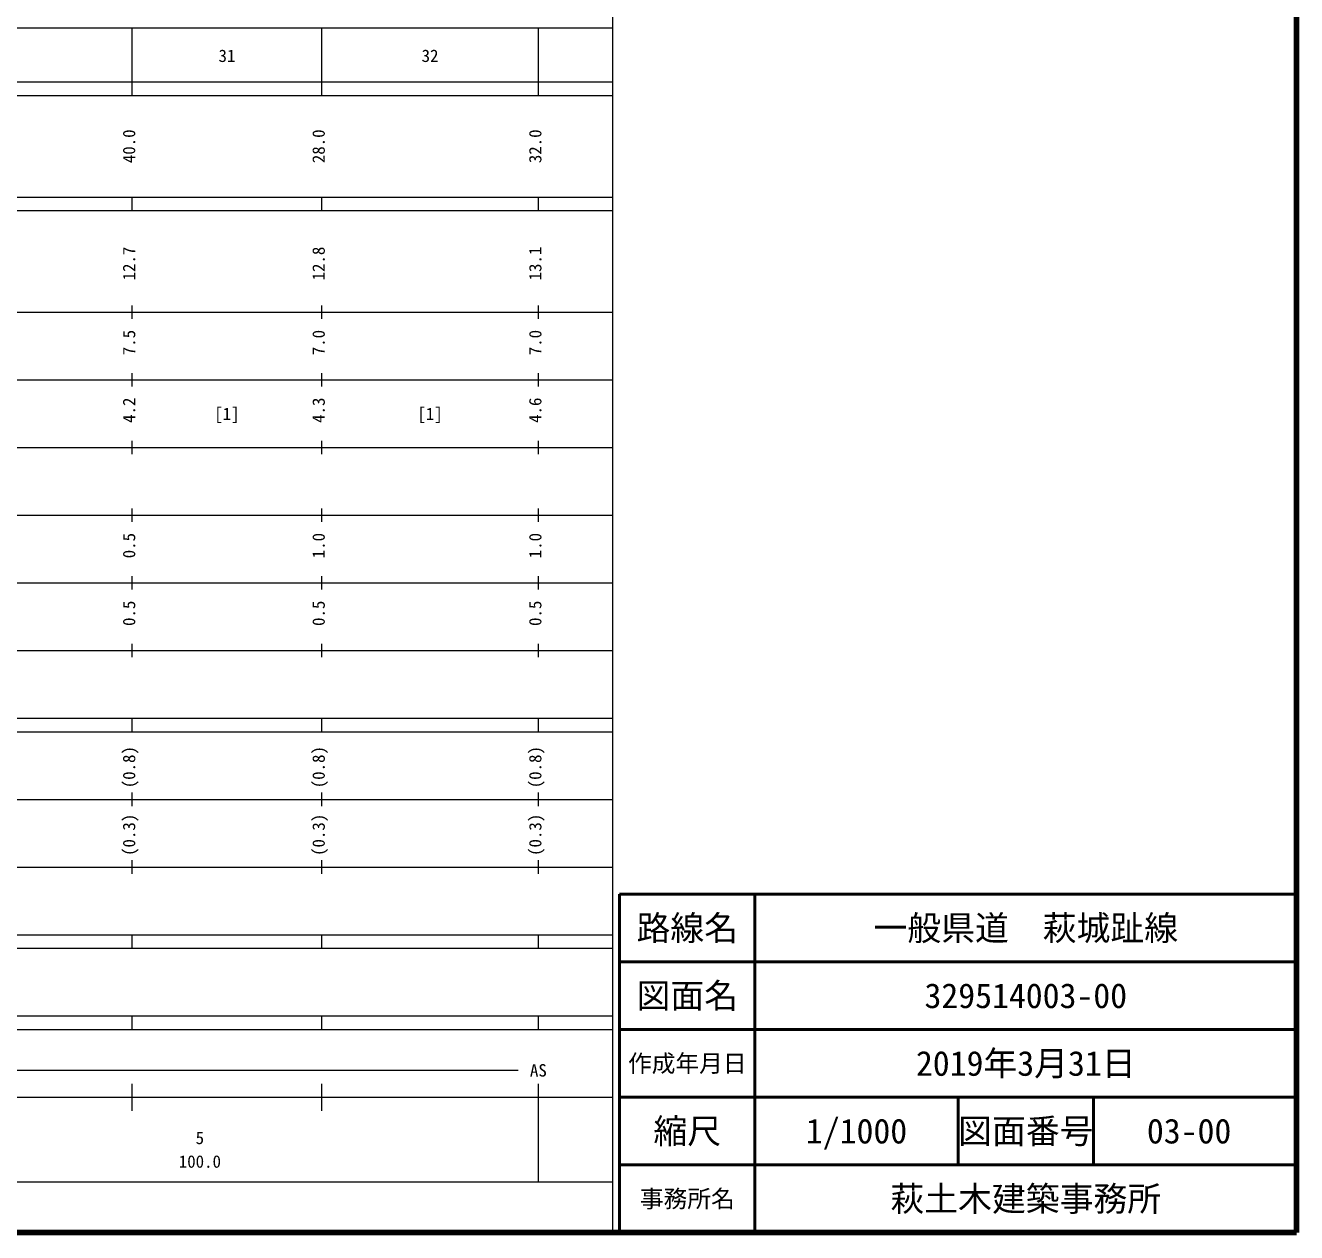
# Model space of a CAD drawing. Units: millimetres on the paper, enlarged 1000 times. Extents: x 40000 to 680000, y 20000 to 380000.
# Drawn here: x 492230 to 680000, y 20000 to 198357 of the extents above; entities that cross this region are included whole.
import ezdxf
from ezdxf.enums import TextEntityAlignment as Align

# ---------------------------------------------------------------- set-up
doc = ezdxf.new("R2010")
doc.units = ezdxf.units.MM
doc.header["$LTSCALE"] = 1000
for name, color, linetype, lineweight in [('M-TTL', 2, 'Continuous', 140), ('M-TTL-BAND', 7, 'Continuous', 13), ('M-TTL-FRAM', 2, 'Continuous', 50), ('M-TTL-LINE', 7, 'Continuous', 50)]:
    doc.layers.add(name, color=color, linetype=linetype, lineweight=lineweight)
doc.layers.add('M-TTL-TXT', color=7, linetype='Continuous')
doc.styles.add('ＭＳ ゴシック', font='')
doc.styles.get('ＭＳ ゴシック').set_extended_font_data('MS Gothic')

msp = doc.modelspace()

# ---------------------------------------------------------------- linework, layer by layer
at = {"layer": 'M-TTL'}
for p, q in [((680000, 20000), (680000, 380000)), ((40000, 20000), (680000, 20000))]:
    msp.add_line(p, q, dxfattribs=at)
at = {"layer": 'M-TTL-BAND'}
for p, q in [((579000, 20000), (579000, 370000)), ((68000, 198000), (579000, 198000)), ((508000, 188000), (508000, 198000)), ((536000, 188000), (536000, 198000)), ((568000, 188000), (568000, 198000)), ((40000, 190000), (579000, 190000)), ((40000, 188000), (579000, 188000)), ((40000, 173000), (579000, 173000)), ((508000, 171000), (508000, 173000)), ((536000, 171000), (536000, 173000)), ((568000, 171000), (568000, 173000)), ((40000, 171000), (579000, 171000)), ((40000, 156000), (579000, 156000)), ((508000, 155000), (508000, 157000)), ((536000, 155000), (536000, 157000)), ((568000, 155000), (568000, 157000)), ((508000, 145000), (508000, 147000)), ((536000, 145000), (536000, 147000)), ((568000, 145000), (568000, 147000)), ((46000, 146000), (579000, 146000)), ((52000, 136000), (579000, 136000)), ((508000, 135000), (508000, 137000)), ((536000, 135000), (536000, 137000)), ((568000, 135000), (568000, 137000)), ((46000, 126000), (579000, 126000)), ((508000, 125000), (508000, 127000)), ((536000, 125000), (536000, 127000)), ((568000, 125000), (568000, 127000)), ((508000, 115000), (508000, 117000)), ((536000, 115000), (536000, 117000)), ((568000, 115000), (568000, 117000)), ((52000, 116000), (579000, 116000)), ((46000, 106000), (579000, 106000)), ((508000, 105000), (508000, 107000)), ((536000, 105000), (536000, 107000)), ((568000, 105000), (568000, 107000)), ((40000, 96000), (579000, 96000)), ((508000, 94000), (508000, 96000)), ((536000, 94000), (536000, 96000)), ((568000, 94000), (568000, 96000)), ((40000, 94000), (579000, 94000)), ((508000, 83000), (508000, 85000)), ((536000, 83000), (536000, 85000)), ((568000, 83000), (568000, 85000)), ((49000, 84000), (579000, 84000)), ((40000, 74000), (579000, 74000)), ((508000, 73000), (508000, 75000)), ((536000, 73000), (536000, 75000)), ((568000, 73000), (568000, 75000)), ((40000, 64000), (579000, 64000)), ((508000, 62000), (508000, 64000)), ((536000, 62000), (536000, 64000)), ((568000, 62000), (568000, 64000)), ((40000, 62000), (579000, 62000)), ((40000, 52000), (579000, 52000)), ((508000, 50000), (508000, 52000)), ((536000, 50000), (536000, 52000)), ((568000, 50000), (568000, 52000)), ((40000, 50000), (579000, 50000)), ((71000, 44000), (565000, 44000)), ((508000, 38000), (508000, 42000)), ((536000, 38000), (536000, 42000)), ((568000, 27500), (568000, 42000)), ((40000, 40000), (579000, 40000)), ((68000, 27500), (579000, 27500))]:
    msp.add_line(p, q, dxfattribs=at)
at = {"layer": 'M-TTL-FRAM'}
for p, q in [((680000, 70000), (580000, 70000)), ((580000, 70000), (580000, 20000))]:
    msp.add_line(p, q, dxfattribs=at)
at = {"layer": 'M-TTL-LINE'}
for p, q in [((600000, 70000), (600000, 20000)), ((680000, 60000), (580000, 60000)), ((680000, 50000), (580000, 50000)), ((680000, 40000), (580000, 40000)), ((630000, 40000), (630000, 30000)), ((650000, 40000), (650000, 30000)), ((680000, 30000), (580000, 30000))]:
    msp.add_line(p, q, dxfattribs=at)

# ---------------------------------------------------------------- texts
at = {"layer": 'M-TTL-BAND', "style": 'ＭＳ ゴシック'}
for s, p in [('31', (522000, 192405)), ('32', (552000, 192405)), ('[1]', (522000, 139500)), ('[1]', (552000, 139500)), ('AS', (568000, 42500)), ('5', (518000, 32523)), ('100.0', (518000, 29033))]:
    msp.add_text(s, height=1833, dxfattribs=at).set_placement(p, align=Align.BOTTOM_CENTER)
for s, p in [('40.0', (509000, 180500)), ('28.0', (537000, 180500)), ('32.0', (569000, 180500)), ('12.7', (509000, 163174)), ('12.8', (537000, 163174)), ('13.1', (569000, 163174)), ('7.5', (509000, 151500)), ('7.0', (537000, 151500)), ('7.0', (569000, 151500)), ('4.2', (509000, 141500)), ('4.3', (537000, 141500)), ('4.6', (569000, 141500)), ('0.5', (509000, 121500)), ('1.0', (537000, 121500)), ('1.0', (569000, 121500)), ('0.5', (509000, 111500)), ('0.5', (537000, 111500)), ('0.5', (569000, 111500)), ('(0.8)', (509000, 88764)), ('(0.8)', (537000, 88764)), ('(0.8)', (569000, 88764)), ('(0.3)', (509000, 78764)), ('(0.3)', (537000, 78764)), ('(0.3)', (569000, 78764))]:
    msp.add_text(s, height=1833, rotation=90, dxfattribs=at).set_placement(p, align=Align.BOTTOM_CENTER)
at = {"layer": 'M-TTL-TXT', "style": 'ＭＳ ゴシック'}
for s, height, p in [('路線名', 3666, (590000, 65000)), ('路線名', 3666, (590000, 65000)), ('一般県道\u3000萩城趾線', 3666, (640000, 65000)), ('図面名', 3666, (590000, 55000)), ('図面名', 3666, (590000, 55000)), ('329514003-00', 3666, (640000, 55000)), ('2019年3月31日', 3666, (640000, 45000)), ('作成年月日', 2566, (590000, 45000)), ('作成年月日', 2566, (590000, 45000)), ('縮尺', 3666, (590000, 35000)), ('縮尺', 3666, (590000, 35000)), ('1/1000', 3666, (615000, 35000)), ('図面番号', 3666, (640000, 35000)), ('図面番号', 3666, (640000, 35000)), ('03-00', 3666, (664125, 35000)), ('事務所名', 2566, (590000, 25000)), ('事務所名', 2566, (590000, 25000)), ('萩土木建築事務所', 3666, (640000, 25000))]:
    msp.add_text(s, height=height, dxfattribs=at).set_placement(p, align=Align.MIDDLE_CENTER)

doc.saveas('drawing.dxf')
